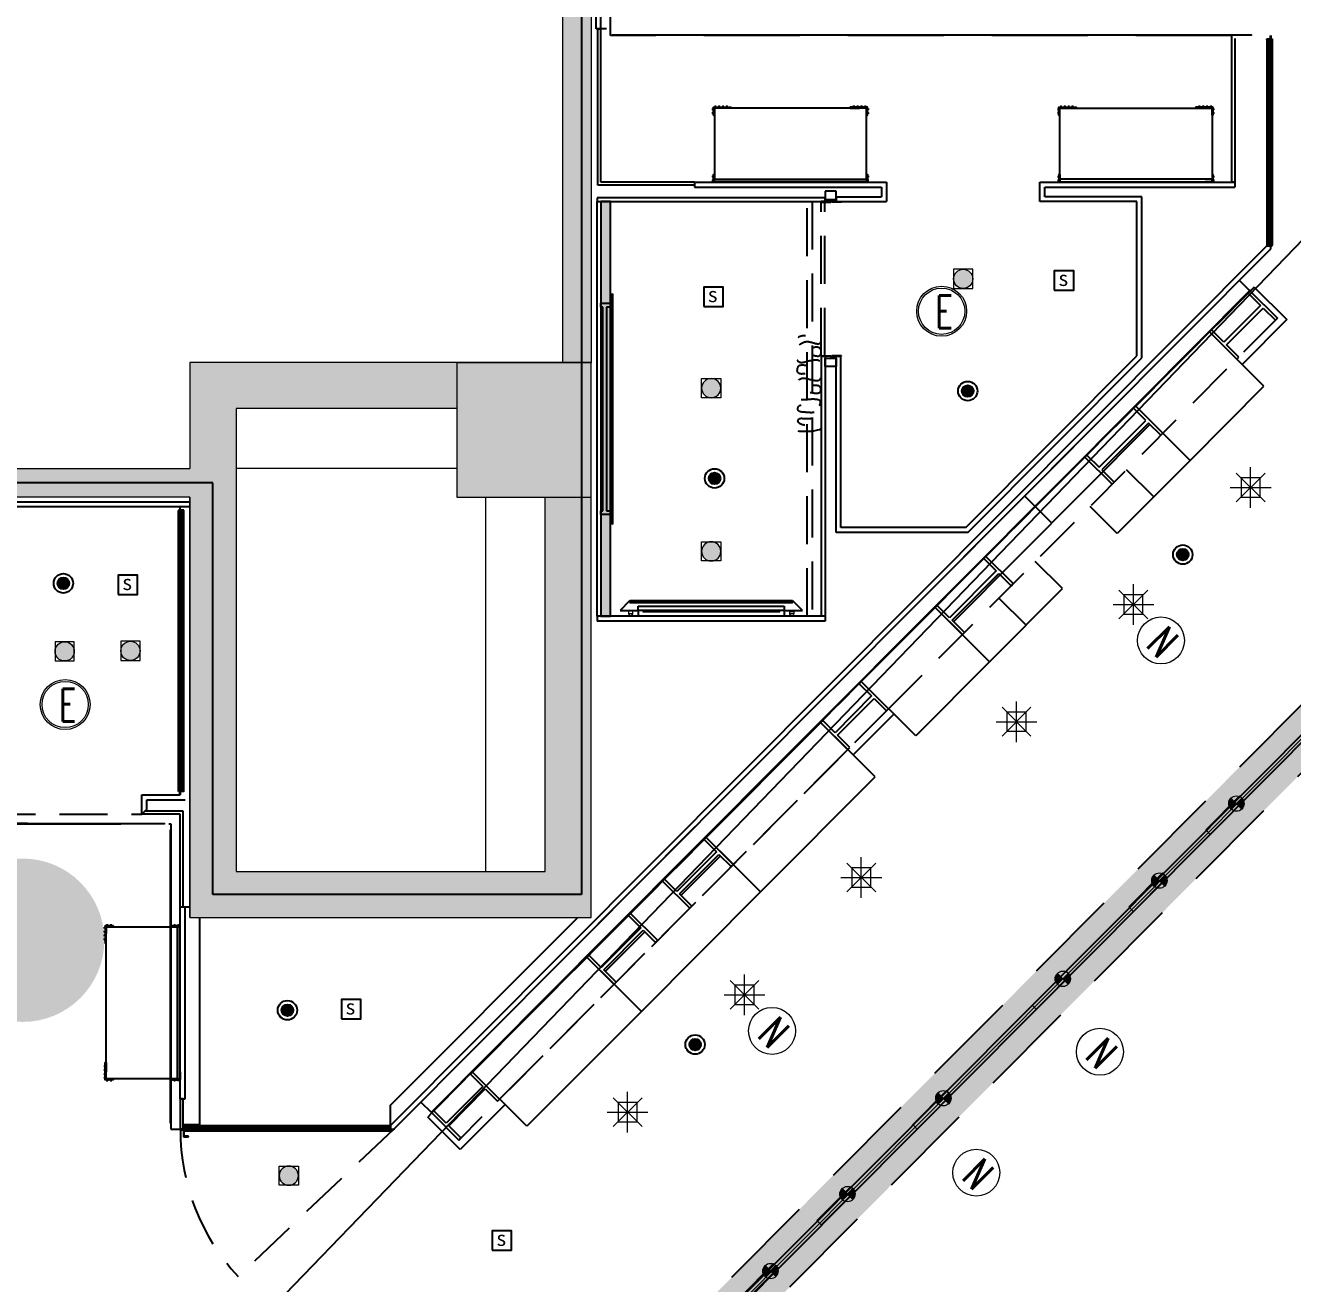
# Model space of a CAD drawing. Header units: millimetres. Extents: x 5896 to 6381, y 4295 to 4378.
# Drawn here: x 6139.4 to 6146, y 4307.12 to 4313.67 of the extents above; entities that cross this region are included whole.
import ezdxf

# ---------------------------------------------------------------- set-up
doc = ezdxf.new("R2010")
doc.units = ezdxf.units.MM
for name, pattern in [('DASHED', [0.75, 0.5, -0.25]), ('HIDDEN2', [0.1875, 0.125, -0.0625]), ('NASCOSTA', [0.375, 0.25, -0.125]), ('PHANTOM2', [1.25, 0.625, -0.125, 0.125, -0.125, 0.125, -0.125]), ('PUNTO2', [0.125, 0, -0.125]), ('TRATTEGGIATA', [0.75, 0.5, -0.25])]:
    doc.linetypes.add(name, pattern=pattern)
for name, color, linetype in [('ax-arredo piani', 2, 'Continuous'), ('ax-arredo piani rossi', 1, 'Continuous'), ('ax-arredo proiezioni', 1, 'NASCOSTA'), ('ax-arredo sez', 6, 'Continuous'), ('MERCHANDISING', 11, 'Continuous'), ('Pareti02', 3, 'Continuous'), ('piani-rossi', 1, 'Continuous'), ('proiezioni', 2, 'NASCOSTA'), ('sezioni 02', 3, 'Continuous'), ('tenda', 2, 'HIDDEN2'), ('Urban', 6, 'Continuous'), ('VITI', 1, 'Continuous'), ('消防', 5, 'Continuous')]:
    doc.layers.add(name, color=color, linetype=linetype)
for name, color, linetype, true_color in [('LD_beam', 7, 'DASHED', 0x7ec8c8), ('LD_track', 7, 'Continuous', 0x7ec8c8), ('PROIEZ-FASCIONE', 7, 'TRATTEGGIATA', 0xb4b08e)]:
    doc.layers.add(name, color=color, linetype=linetype, true_color=true_color)
doc.layers.add('LD_def-points', color=11, linetype='Continuous', lineweight=5, plot=False)
for name, color, linetype, lineweight, true_color in [('LD_light', 7, 'Continuous', 5, 0xf00000), ('LD_N', 7, 'Continuous', 9, 0x41c62a), ('R-HATCH', 7, 'Continuous', 9, 0xbababa), ('R-WALL', 7, 'Continuous', 9, 0xbababa)]:
    doc.layers.add(name, color=color, linetype=linetype, lineweight=lineweight, true_color=true_color)
doc.layers.add('R-BORDER', color=7, linetype='PHANTOM2', true_color=0xdb0000, plot=False)
doc.styles.add('SIMPLEX', font='SIMPLEX.SHX', dxfattribs={"width": 0.65})
doc.styles.add('图签-仿宋', font='')
doc.styles.get('图签-仿宋').set_extended_font_data('FangSong_GB2312')

# ---------------------------------------------------------------- blocks, each defined once
blk = doc.blocks.new('f')
at = {"layer": 'LD_light', "lineweight": 5, "ltscale": 0.5}
h = blk.add_hatch(color=256, dxfattribs=at)
h.dxf.hatch_style = 1
h.paths.add_polyline_path([(-4698.39, 3404.16, 0.414214), (-4702.39, 3400.16), (-4698.39, 3400.16)])
at = {"layer": 'LD_light', "lineweight": 5}
h = blk.add_hatch(color=256, dxfattribs=at)
h.dxf.hatch_style = 1
h.paths.add_polyline_path([(-4677.39, 3398.53), (-4677.39, 3401.79), (-4702.39, 3401.79), (-4702.39, 3398.53)])
at = {"layer": 'LD_light', "lineweight": 5, "ltscale": 0.5}
h = blk.add_hatch(color=256, dxfattribs=at)
h.dxf.hatch_style = 1
h.paths.add_polyline_path([(-4694.39, 3400.16), (-4698.39, 3400.16), (-4698.39, 3396.16, 0.414214)])
at = {"layer": 'LD_light', "lineweight": 5}
for p, q in [((-4702.39, 3400.16), (-4694.39, 3400.16)), ((-4698.39, 3404.16), (-4698.39, 3396.16))]:
    blk.add_line(p, q, dxfattribs=at)
blk.add_lwpolyline([(-4677.39, 3401.79), (-4702.39, 3401.79), (-4702.39, 3398.53), (-4677.39, 3398.53)], close=True, dxfattribs=at)
blk.add_circle((-4698.39, 3400.16), 4, dxfattribs=at)
blk.add_circle((-4698.39, 3400.16), 4, dxfattribs=at)
blk = doc.blocks.new('E7')
at = {"layer": 'LD_light'}
for p, q in [((-0.075, -0.075), (0.075, 0.075)), ((-0.075, 0.075), (0.075, -0.075)), ((0, -0.1061), (0, 0.1061)), ((-0.1061, 0), (0.1061, 0))]:
    blk.add_line(p, q, dxfattribs=at)
blk.add_lwpolyline([(-0.05, -0.05), (0.05, -0.05), (0.05, 0.05), (-0.05, 0.05)], close=True, dxfattribs=at)
blk = doc.blocks.new('E2-6')
at = {"layer": 'LD_light'}
h = blk.add_hatch(color=256, dxfattribs=at)
h.dxf.hatch_style = 1
edge = h.paths.add_edge_path()
edge.add_arc((0, 0), 0.05, 0, 360)
blk.add_lwpolyline([(-0.05, -0.05), (0.05, -0.05), (0.05, 0.05), (-0.05, 0.05)], close=True, dxfattribs=at)
blk.add_circle((0, 0), 0.05, dxfattribs=at)
blk = doc.blocks.new('sp')
at = {"layer": 'LD_light'}
h = blk.add_hatch(color=256, dxfattribs=at)
h.dxf.hatch_style = 1
h.paths.add_polyline_path([(-6562.86, 2775.33, 1), (-6552.86, 2775.33, 1)])
blk.add_lwpolyline([(-6562.86, 2770.33), (-6552.86, 2770.33), (-6552.86, 2780.33), (-6562.86, 2780.33)], close=True, dxfattribs=at)
blk.add_circle((-6557.86, 2775.33), 5, dxfattribs=at)
blk = doc.blocks.new('ioo')
at = {"layer": 'LD_light', "elevation": 0}
blk.add_lwpolyline([(-3044.5, 2505.5), (-3066.5, 2505.5), (-3066.5, 2493.5), (-3044.5, 2493.5)], close=True, dxfattribs=at)
at = {"layer": 'LD_light', "ltscale": 0.1}
for radius in [11, 10]:
    blk.add_arc((-3055.5, 2505.5, 0), radius, 359.79563, 180.20437, dxfattribs=at)
blk = doc.blocks.new('e')
at = {"layer": 'LD_light', "color": 160, "true_color": 0x1a53ff}
for radius in [8.4, 7.78]:
    blk.add_circle((0, 0), radius, dxfattribs=at)
at = {"layer": 'LD_light', "color": 160, "true_color": 0x1a53ff, "style": 'SIMPLEX', "width": 0.65}
blk.add_text('E', height=11.01, dxfattribs=at).set_placement((-2.02, -5.7))
blk = doc.blocks.new('notturna')
at = {"layer": 'LD_N'}
blk.add_circle((21.1399, -17.0434), 0.084, dxfattribs=at)
at = {"layer": 'LD_N', "style": 'SIMPLEX', "width": 0.65}
blk.add_text('N', height=0.1101, dxfattribs=at).set_placement((21.1144, -17.0975))
blk = doc.blocks.new('bullone fianco')
at = {"layer": 'VITI'}
for p, q in [((-0.0033, 0.0002), (-0.0033, 0.007)), ((-0.0003, 0.0081), (-0.0029, 0.0081)), ((-0.0003, 0.0059), (-0.0029, 0.0059)), ((-0.0003, 0.0013), (-0.0029, 0.0013)), ((-0.0003, -0.001), (-0.0003, 0.0081)), ((-0.0003, 0.0072), (-0.0003, 0.0081)), ((0, 0.0072), (-0.0003, 0.0072)), ((-0.0003, 0), (-0.0003, -0.001)), ((0, 0), (-0.0003, 0)), ((0, 0), (0, 0.0072)), ((-0.0003, -0.001), (-0.0029, -0.001))]:
    blk.add_line(p, q, dxfattribs=at)
for centre, radius, start, end in [((-0.0012, 0.007), 0.00209, 147.13278, 212.86722), ((0.0046, 0.0036), 0.00787, 163.22135, 196.77865), ((-0.0012, 0.0002), 0.00209, 147.13278, 212.86722)]:
    blk.add_arc(centre, radius, start, end, dxfattribs=at)
blk = doc.blocks.new('112')
at = {"layer": 'R-HATCH', "ltscale": 10000}
h = blk.add_hatch(color=253, dxfattribs=at)
h.dxf.hatch_style = 1
h.paths.add_polyline_path([(6103.7307, 4414.0136), (6104.4307, 4414.0136), (6104.4307, 4414.7136), (6103.7307, 4414.7136)])
h.paths.add_polyline_path([(6104.4307, 4422.4121), (6104.4307, 4423.1121), (6103.7307, 4423.1121), (6103.7307, 4422.4121)])
h.paths.add_polyline_path([(6095.3307, 4422.4136), (6095.3307, 4423.1136), (6096.0307, 4423.1136), (6096.0307, 4422.4136)])
h.paths.add_polyline_path([(6096.0307, 4414.0136), (6096.0307, 4414.7136), (6095.3307, 4414.7136), (6095.3307, 4414.0136)])
h.paths.add_polyline_path([(6096.0307, 4405.6126), (6096.0307, 4406.3126), (6095.3307, 4406.3126), (6095.3307, 4405.6126)])
h.paths.add_polyline_path([(6087.6307, 4405.8039), (6087.6307, 4406.5039), (6086.9307, 4406.5039), (6086.9307, 4405.8039)])
h.paths.add_polyline_path([(6086.9307, 4414.7136), (6087.6307, 4414.7136), (6087.6307, 4414.0136), (6086.9307, 4414.0136)])
h = blk.add_hatch(color=253, dxfattribs=at)
h.dxf.hatch_style = 1
h.paths.add_polyline_path([(6096.0307, 4417.3256), (6096.0307, 4422.4136), (6095.9307, 4422.4136), (6095.9307, 4417.4256), (6095.3807, 4417.4256), (6095.3807, 4417.3256), (6095.8807, 4417.3256), (6095.8807, 4414.7156), (6096.0307, 4414.7156)])
h = blk.add_hatch(color=253, dxfattribs=at)
h.dxf.hatch_style = 1
h.paths.add_polyline_path([(6094.1807, 4414.4756), (6095.3307, 4414.4756), (6095.3307, 4414.7156), (6093.9407, 4414.7156), (6093.9407, 4414.1636), (6087.6307, 4414.1636), (6087.6307, 4414.0136), (6093.9407, 4414.0136), (6093.9407, 4411.8256), (6096.0307, 4411.8256), (6096.0307, 4414.0136), (6095.7907, 4414.0136), (6095.7907, 4412.0656), (6094.1807, 4412.0656)])
at = {"layer": 'ax-arredo piani', "color": 253}
for p, q in [((6096.0807, 4415.0037), (6096.0807, 4415.0237)), ((6096.0807, 4415.0237), (6096.1377, 4415.0237)), ((6096.1377, 4415.0737), (6096.1407, 4415.0737)), ((6096.1377, 4413.8737), (6096.1377, 4415.0737)), ((6096.1377, 4415.0237), (6096.1377, 4415.0037)), ((6096.1407, 4415.0737), (6096.1407, 4413.8737)), ((6096.0907, 4415.0037), (6096.0807, 4415.0037)), ((6096.0907, 4413.9437), (6096.0907, 4415.0037)), ((6096.1377, 4415.0037), (6096.1107, 4415.0037)), ((6096.1107, 4415.0037), (6096.1107, 4413.9437)), ((6099.2512, 4414.8742), (6098.8665, 4414.488)), ((6099.5346, 4414.5919), (6099.2512, 4414.8742)), ((6099.1498, 4414.2057), (6099.5346, 4414.5919)), ((6097.7761, 4413.5068), (6098.7992, 4414.5338)), ((6098.8665, 4414.488), (6099.1498, 4414.2057)), ((6097.9178, 4413.3656), (6098.9409, 4414.3927)), ((6098.2876, 4414.0203), (6098.4293, 4413.8791)), ((6096.0807, 4413.9237), (6096.0807, 4413.9437)), ((6096.0807, 4413.9437), (6096.0907, 4413.9437)), ((6096.1377, 4413.9237), (6096.0807, 4413.9237)), ((6096.1107, 4413.9437), (6096.1377, 4413.9437)), ((6096.1377, 4413.9437), (6096.1377, 4413.9237)), ((6096.1407, 4413.8737), (6096.1377, 4413.8737)), ((6097.4374, 4413.0535), (6097.8222, 4413.4397)), ((6097.8222, 4413.4397), (6098.1055, 4413.1574)), ((6098.1055, 4413.1574), (6097.7208, 4412.7712)), ((6097.7208, 4412.7712), (6097.4374, 4413.0535)), ((6097.2256, 4412.8409), (6096.6291, 4412.2421)), ((6097.2257, 4412.8409), (6096.6292, 4412.2421)), ((6097.509, 4412.5585), (6097.2256, 4412.8409)), ((6097.5091, 4412.5586), (6097.2257, 4412.8409)), ((6096.9125, 4411.9598), (6097.5091, 4412.5586)), ((6096.9125, 4411.9598), (6097.509, 4412.5585)), ((6096.3564, 4412.0817), (6096.5619, 4412.288)), ((6096.5726, 4412.2987), (6096.5725, 4412.2986)), ((6096.6291, 4412.2421), (6096.9125, 4411.9598)), ((6096.6292, 4412.2421), (6096.9125, 4411.9598)), ((6096.4981, 4411.9405), (6096.7036, 4412.1468)), ((6096.7143, 4412.1575), (6096.7142, 4412.1575)), ((6096.1678, 4411.8924), (6095.9623, 4411.6861)), ((6096.3095, 4411.7512), (6096.104, 4411.545)), ((6095.4119, 4411.0202), (6096.0084, 4411.619)), ((6096.0084, 4411.619), (6096.2918, 4411.3367)), ((6096.2918, 4411.3367), (6095.6953, 4410.7379)), ((6095.6953, 4410.7379), (6095.4119, 4411.0202)), ((6093.9077, 4410.713), (6093.9077, 4410.683)), ((6093.9107, 4410.713), (6093.9077, 4410.713)), ((6093.9077, 4410.683), (6093.9327, 4410.683)), ((6093.9107, 4410.686), (6093.9107, 4410.713)), ((6093.9327, 4410.686), (6093.9107, 4410.686)), ((6093.9327, 4410.683), (6093.9327, 4410.686))]:
    blk.add_line(p, q, dxfattribs=at)
for points in [[(6097.464, 4416.0397), (6097.464, 4416.0397), (6096.672, 4416.0397), (6096.672, 4416.0397), (6096.672, 4416.0397), (6096.672, 4415.6707), (6097.464, 4415.6707), (6097.464, 4416.0397)], [(6096.757, 4416.0427), (6096.757, 4416.0397), (6096.708, 4416.0397), (6096.708, 4416.0427)], [(6097.379, 4416.0427), (6097.379, 4416.0397), (6097.428, 4416.0397), (6097.428, 4416.0427)]]:
    blk.add_lwpolyline(points, close=True, dxfattribs=at)
at = {"layer": 'ax-arredo piani', "color": 253, "elevation": 0}
for points in [[(6098.472, 4416.0397), (6098.472, 4416.0397), (6099.264, 4416.0397), (6099.264, 4416.0397), (6099.264, 4416.0397), (6099.264, 4415.6707), (6098.472, 4415.6707), (6098.472, 4416.0397)], [(6098.557, 4416.0427), (6098.557, 4416.0397), (6098.508, 4416.0397), (6098.508, 4416.0427)], [(6099.179, 4416.0427), (6099.179, 4416.0397), (6099.228, 4416.0397), (6099.228, 4416.0427)], [(6093.5047, 4410.9854), (6093.5047, 4410.9854), (6093.5047, 4411.7774), (6093.5047, 4411.7774), (6093.5047, 4411.7774), (6093.8737, 4411.7774), (6093.8737, 4410.9854), (6093.5047, 4410.9854)], [(6093.5017, 4411.6924), (6093.5047, 4411.6924), (6093.5047, 4411.7414), (6093.5017, 4411.7414)], [(6093.5017, 4411.0704), (6093.5047, 4411.0704), (6093.5047, 4411.0214), (6093.5017, 4411.0214)]]:
    blk.add_lwpolyline(points, close=True, dxfattribs=at)
at = {"layer": 'ax-arredo piani rossi', "color": 253}
for p, q in [((6099.578, 4416.3978), (6099.5781, 4415.3256)), ((6099.4063, 4415.1432), (6099.4629, 4415.0867)), ((6099.4841, 4415.108), (6099.4629, 4415.0867)), ((6099.4841, 4415.108), (6099.6541, 4414.9386)), ((6099.6541, 4414.9386), (6099.4212, 4414.7048)), ((6099.1498, 4414.2057), (6098.7704, 4413.8247)), ((6099.1498, 4414.2057), (6098.7704, 4413.8247)), ((6098.9601, 4414.0152), (6098.8184, 4414.1564)), ((6099.1498, 4414.2057), (6098.9601, 4414.0152)), ((6098.7704, 4413.8247), (6098.6287, 4413.9659)), ((6098.7704, 4413.8247), (6098.6287, 4413.9659)), ((6093.8807, 4412.4836), (6093.8807, 4413.9436)), ((6098.485, 4413.5383), (6098.3433, 4413.6795)), ((6098.1055, 4413.1574), (6098.485, 4413.5383)), ((6098.2953, 4413.3479), (6098.1536, 4413.489)), ((6098.1055, 4413.1574), (6098.2953, 4413.3479)), ((6097.3957, 4412.6716), (6097.6074, 4412.8841)), ((6096.019, 4411.6296), (6096.6398, 4412.2528)), ((6096.2918, 4411.3367), (6096.9125, 4411.9598)), ((6095.2002, 4410.8077), (6095.1435, 4410.8641)), ((6095.2002, 4410.8077), (6095.179, 4410.7864)), ((6095.349, 4410.6171), (6095.179, 4410.7864)), ((6095.5819, 4410.8508), (6095.349, 4410.6171)), ((6094.9829, 4410.713), (6093.9107, 4410.713))]:
    blk.add_line(p, q, dxfattribs=at)
at = {"layer": 'ax-arredo proiezioni', "color": 253}
for p, q in [((6097.1557, 4413.3938), (6097.1557, 4415.5537)), ((6097.1557, 4415.5537), (6097.1807, 4415.5537)), ((6097.1807, 4415.5537), (6097.1807, 4413.3938)), ((6097.1807, 4413.3938), (6097.1557, 4413.3938))]:
    blk.add_line(p, q, dxfattribs=at)
at = {"layer": 'ax-arredo sez', "color": 253}
for p, q in [((6096.0657, 4415.6387), (6096.0657, 4416.4537)), ((6096.0657, 4416.4537), (6096.0807, 4416.4537)), ((6096.0807, 4415.6537), (6096.0807, 4416.4537)), ((6099.368, 4415.6537), (6099.368, 4416.4178)), ((6099.383, 4416.4028), (6099.383, 4415.6537)), ((6099.55, 4416.3978), (6099.55, 4416.4008)), ((6099.55, 4416.4008), (6099.568, 4416.4008)), ((6099.578, 4416.3978), (6099.55, 4416.3978)), ((6099.56, 4416.3978), (6099.55, 4416.3978)), ((6099.55, 4416.3978), (6099.5501, 4415.3256)), ((6099.56, 4416.3968), (6099.561, 4416.3978)), ((6099.5601, 4415.3256), (6099.56, 4416.3978)), ((6099.5601, 4415.3266), (6099.56, 4416.3968)), ((6099.561, 4416.3978), (6099.567, 4416.3978)), ((6099.567, 4416.3978), (6099.568, 4416.3968)), ((6099.568, 4416.4008), (6099.568, 4416.4178)), ((6099.568, 4416.3968), (6099.5681, 4415.3266)), ((6099.571, 4416.4178), (6099.571, 4416.4008)), ((6099.571, 4416.4008), (6099.578, 4416.4008)), ((6099.578, 4416.4008), (6099.578, 4416.3978)), ((6096.568, 4415.6387), (6096.0657, 4415.6387)), ((6096.568, 4415.6537), (6096.0807, 4415.6537)), ((6096.568, 4415.6537), (6096.568, 4415.6387)), ((6099.383, 4415.6537), (6099.368, 4415.6537)), ((6097.2752, 4415.5537), (6097.2277, 4415.5537)), ((6097.2277, 4415.5537), (6097.2277, 4415.5507)), ((6097.2277, 4415.5507), (6097.2782, 4415.5507)), ((6097.2919, 4415.5567), (6097.2752, 4415.5567)), ((6097.2752, 4415.5567), (6097.2752, 4415.5537)), ((6097.2782, 4415.5507), (6097.2782, 4415.5537)), ((6097.2782, 4415.5537), (6097.2919, 4415.5537)), ((6097.2832, 4415.5507), (6097.2832, 4415.5537)), ((6097.2832, 4415.5537), (6097.3337, 4415.5537)), ((6097.3337, 4415.5507), (6097.2832, 4415.5507)), ((6097.2919, 4415.5537), (6097.2919, 4415.5567)), ((6097.3337, 4415.5537), (6097.3337, 4415.5507)), ((6099.5781, 4415.3256), (6099.5501, 4415.3256)), ((6099.5501, 4415.3256), (6099.5501, 4415.3226)), ((6099.5501, 4415.3256), (6099.5601, 4415.3256)), ((6099.5501, 4415.3226), (6099.5681, 4415.3226)), ((6099.5611, 4415.3256), (6099.5601, 4415.3266)), ((6099.5671, 4415.3256), (6099.5611, 4415.3256)), ((6099.5681, 4415.3266), (6099.5671, 4415.3256)), ((6099.5681, 4415.3226), (6099.5681, 4415.3056)), ((6099.5681, 4415.3056), (6099.5711, 4415.3056)), ((6099.5711, 4415.3056), (6099.5711, 4415.3226)), ((6099.5711, 4415.3226), (6099.5781, 4415.3226)), ((6099.5781, 4415.3226), (6099.5781, 4415.3256)), ((6099.4629, 4415.0867), (6099.4524, 4415.0761)), ((6099.6046, 4414.9456), (6099.4629, 4415.0867)), ((6099.5165, 4415.0122), (6099.3259, 4414.8209)), ((6099.4524, 4415.0761), (6099.5165, 4415.0122)), ((6099.3394, 4414.8075), (6099.5299, 4414.9988)), ((6099.5299, 4414.9988), (6099.594, 4414.935)), ((6099.594, 4414.935), (6099.6046, 4414.9456)), ((6099.2618, 4414.8848), (6099.2512, 4414.8742)), ((6099.3259, 4414.8209), (6099.2618, 4414.8848)), ((6099.2512, 4414.8742), (6099.3929, 4414.733)), ((6097.2277, 4414.7477), (6097.2277, 4414.7507)), ((6097.2277, 4414.7507), (6097.2782, 4414.7507)), ((6097.2752, 4414.7477), (6097.2277, 4414.7477)), ((6097.2752, 4414.7447), (6097.2752, 4414.7477)), ((6097.2782, 4414.7507), (6097.2782, 4414.7477)), ((6097.2782, 4414.7477), (6097.2919, 4414.7477)), ((6097.2832, 4414.7507), (6097.2832, 4414.7477)), ((6097.3337, 4414.7507), (6097.2832, 4414.7507)), ((6097.2832, 4414.7477), (6097.3337, 4414.7477)), ((6097.2919, 4414.7477), (6097.2919, 4414.7447)), ((6097.3337, 4414.7477), (6097.3337, 4414.7507)), ((6099.4035, 4414.7437), (6099.3394, 4414.8075)), ((6097.2919, 4414.7447), (6097.2752, 4414.7447)), ((6099.3929, 4414.733), (6099.4035, 4414.7437)), ((6098.8559, 4414.4773), (6098.8665, 4414.488)), ((6098.8665, 4414.488), (6099.0082, 4414.3468)), ((6098.92, 4414.4135), (6098.8559, 4414.4773)), ((6098.6769, 4414.1695), (6098.92, 4414.4135)), ((6098.9335, 4414.4001), (6098.6904, 4414.1561)), ((6098.9976, 4414.3362), (6098.9335, 4414.4001)), ((6099.0082, 4414.3468), (6098.9976, 4414.3362)), ((6098.6022, 4414.2227), (6098.6128, 4414.2333)), ((6098.7439, 4414.0816), (6098.6022, 4414.2227)), ((6098.6128, 4414.2333), (6098.6769, 4414.1695)), ((6098.6904, 4414.1561), (6098.7545, 4414.0922)), ((6098.7545, 4414.0922), (6098.7439, 4414.0816)), ((6093.8907, 4413.9636), (6093.8877, 4413.9636)), ((6093.8877, 4413.9636), (6093.8877, 4413.9466)), ((6093.8907, 4413.9466), (6093.8907, 4413.9636)), ((6093.8877, 4413.9466), (6093.8807, 4413.9466)), ((6093.8807, 4413.9466), (6093.8807, 4413.9436)), ((6093.8807, 4413.9436), (6093.9087, 4413.9436)), ((6093.9087, 4413.9466), (6093.8907, 4413.9466)), ((6093.8907, 4413.9426), (6093.8917, 4413.9436)), ((6093.8907, 4412.4846), (6093.8907, 4413.9426)), ((6093.8917, 4413.9436), (6093.8977, 4413.9436)), ((6093.8977, 4413.9436), (6093.8987, 4413.9426)), ((6093.9087, 4413.9436), (6093.8987, 4413.9436)), ((6093.8987, 4413.9436), (6093.8987, 4412.4836)), ((6093.8987, 4413.9426), (6093.8987, 4412.4846)), ((6093.9087, 4413.9436), (6093.9087, 4413.9466)), ((6093.9087, 4412.4836), (6093.9087, 4413.9436)), ((6098.0864, 4413.705), (6098.0758, 4413.6943)), ((6098.0758, 4413.6943), (6098.1399, 4413.6305)), ((6098.2281, 4413.5638), (6098.0864, 4413.705)), ((6098.1399, 4413.6305), (6097.8969, 4413.3865)), ((6097.9103, 4413.373), (6098.1534, 4413.617)), ((6098.1534, 4413.617), (6098.2175, 4413.5532)), ((6098.2175, 4413.5532), (6098.2281, 4413.5638)), ((6096.2307, 4413.4738), (6096.1807, 4413.4238)), ((6096.2307, 4413.4658), (6096.2307, 4413.4738)), ((6097.0807, 4413.4658), (6096.2307, 4413.4658)), ((6096.2327, 4413.4738), (6096.2317, 4413.4728)), ((6096.2317, 4413.4728), (6096.2317, 4413.4668)), ((6096.2317, 4413.4668), (6096.2327, 4413.4658)), ((6097.0787, 4413.4738), (6096.2327, 4413.4738)), ((6096.2327, 4413.4658), (6097.0787, 4413.4658)), ((6096.2757, 4413.4238), (6096.2757, 4413.4472)), ((6096.2757, 4413.4472), (6097.0357, 4413.4472)), ((6097.0357, 4413.4472), (6097.0357, 4413.4238)), ((6097.0797, 4413.4728), (6097.0787, 4413.4738)), ((6097.0787, 4413.4658), (6097.0797, 4413.4668)), ((6097.0797, 4413.4668), (6097.0797, 4413.4728)), ((6097.1307, 4413.4238), (6097.0807, 4413.4738)), ((6097.0807, 4413.4738), (6097.0807, 4413.4658)), ((6097.8328, 4413.4503), (6097.8222, 4413.4397)), ((6097.8222, 4413.4397), (6097.9639, 4413.2985)), ((6097.8969, 4413.3865), (6097.8328, 4413.4503)), ((6096.1807, 4413.4238), (6096.2757, 4413.4238)), ((6097.0357, 4413.4238), (6096.2757, 4413.4238)), ((6096.2757, 4413.4238), (6096.2757, 4413.3938)), ((6097.0357, 4413.4238), (6097.0357, 4413.3938)), ((6097.0357, 4413.4238), (6097.1307, 4413.4238)), ((6097.9744, 4413.3092), (6097.9103, 4413.373)), ((6097.9639, 4413.2985), (6097.9744, 4413.3092)), ((6097.4374, 4413.0535), (6097.4268, 4413.0428)), ((6097.4268, 4413.0428), (6097.4909, 4412.979)), ((6097.5791, 4412.9123), (6097.4374, 4413.0535)), ((6097.4909, 4412.979), (6097.3004, 4412.7877)), ((6097.3138, 4412.7743), (6097.5044, 4412.9656)), ((6097.5044, 4412.9656), (6097.5685, 4412.9017)), ((6097.5685, 4412.9017), (6097.5791, 4412.9123)), ((6097.2363, 4412.8516), (6097.2257, 4412.8409)), ((6097.2257, 4412.8409), (6097.3674, 4412.6998)), ((6097.3004, 4412.7877), (6097.2363, 4412.8516)), ((6097.378, 4412.7104), (6097.3138, 4412.7743)), ((6097.3674, 4412.6998), (6097.378, 4412.7104)), ((6093.8807, 4412.4806), (6093.8807, 4412.4836)), ((6093.8807, 4412.4836), (6093.9087, 4412.4836)), ((6093.8877, 4412.4806), (6093.8807, 4412.4806)), ((6093.8877, 4412.4636), (6093.8877, 4412.4806)), ((6093.8907, 4412.4636), (6093.8877, 4412.4636)), ((6093.8917, 4412.4836), (6093.8907, 4412.4846)), ((6093.9087, 4412.4806), (6093.8907, 4412.4806)), ((6093.8907, 4412.4806), (6093.8907, 4412.4636)), ((6093.8977, 4412.4836), (6093.8917, 4412.4836)), ((6093.8987, 4412.4846), (6093.8977, 4412.4836)), ((6093.8987, 4412.4836), (6093.9087, 4412.4836)), ((6093.9087, 4412.4836), (6093.9087, 4412.4806)), ((6093.9057, 4412.3786), (6093.7057, 4412.3786)), ((6093.9057, 4411.8814), (6093.9057, 4412.3786)), ((6093.8907, 4412.3636), (6093.6907, 4412.3636)), ((6093.8907, 4411.8814), (6093.8907, 4412.3636)), ((6096.6292, 4412.2421), (6096.6186, 4412.2315)), ((6096.7709, 4412.101), (6096.6292, 4412.2421)), ((6096.6186, 4412.2315), (6096.6827, 4412.1676)), ((6096.6827, 4412.1676), (6096.4772, 4411.9614)), ((6096.4906, 4411.9479), (6096.6962, 4412.1542)), ((6096.6962, 4412.1542), (6096.7603, 4412.0904)), ((6096.7603, 4412.0904), (6096.7709, 4412.101)), ((6096.4131, 4412.0252), (6096.4025, 4412.0146)), ((6096.4025, 4412.0146), (6096.5442, 4411.8734)), ((6096.4772, 4411.9614), (6096.4131, 4412.0252)), ((6096.5548, 4411.8841), (6096.4906, 4411.9479)), ((6096.2351, 4411.8466), (6096.2245, 4411.8359)), ((6096.3768, 4411.7054), (6096.2351, 4411.8466)), ((6096.5442, 4411.8734), (6096.5548, 4411.8841)), ((6096.2245, 4411.8359), (6096.2886, 4411.7721)), ((6096.2886, 4411.7721), (6096.0831, 4411.5658)), ((6096.0966, 4411.5524), (6096.3021, 4411.7587)), ((6096.3021, 4411.7587), (6096.3662, 4411.6948)), ((6096.3662, 4411.6948), (6096.3768, 4411.7054)), ((6096.019, 4411.6296), (6096.0084, 4411.619)), ((6096.0084, 4411.619), (6096.1501, 4411.4779)), ((6096.0831, 4411.5658), (6096.019, 4411.6296)), ((6096.1607, 4411.4885), (6096.0966, 4411.5524)), ((6096.1501, 4411.4779), (6096.1607, 4411.4885)), ((6095.4119, 4411.0202), (6095.4013, 4411.0096)), ((6095.4013, 4411.0096), (6095.4654, 4410.9457)), ((6095.5536, 4410.8791), (6095.4119, 4411.0202)), ((6095.4654, 4410.9457), (6095.2749, 4410.7544)), ((6095.2883, 4410.741), (6095.4789, 4410.9323)), ((6095.4789, 4410.9323), (6095.543, 4410.8684)), ((6093.9057, 4410.8814), (6093.8907, 4410.8814)), ((6093.8907, 4410.8814), (6093.8907, 4410.723)), ((6093.9057, 4410.723), (6093.9057, 4410.8814)), ((6095.543, 4410.8684), (6095.5536, 4410.8791)), ((6095.2107, 4410.8183), (6095.2002, 4410.8077)), ((6095.2002, 4410.8077), (6095.3418, 4410.6665)), ((6095.2749, 4410.7544), (6095.2107, 4410.8183)), ((6093.8907, 4410.723), (6093.9057, 4410.723)), ((6093.8907, 4410.723), (6093.8907, 4410.72)), ((6093.9077, 4410.723), (6093.8907, 4410.723)), ((6093.9107, 4410.741), (6093.9077, 4410.741)), ((6093.9077, 4410.741), (6093.9077, 4410.723)), ((6093.9107, 4410.713), (6093.9107, 4410.741)), ((6094.9829, 4410.741), (6093.9107, 4410.741)), ((6093.9107, 4410.741), (6093.9107, 4410.731)), ((6093.9107, 4410.73), (6093.9117, 4410.731)), ((6093.9107, 4410.731), (6094.9829, 4410.731)), ((6093.9107, 4410.724), (6093.9107, 4410.73)), ((6093.9117, 4410.723), (6093.9107, 4410.724)), ((6093.9117, 4410.731), (6094.9819, 4410.731)), ((6094.9819, 4410.723), (6093.9117, 4410.723)), ((6094.9819, 4410.731), (6094.9829, 4410.73)), ((6094.9829, 4410.724), (6094.9819, 4410.723)), ((6094.9829, 4410.713), (6094.9829, 4410.741)), ((6094.9829, 4410.741), (6094.9859, 4410.741)), ((6094.9829, 4410.731), (6094.9829, 4410.741)), ((6094.9829, 4410.73), (6094.9829, 4410.724)), ((6094.9859, 4410.741), (6094.9859, 4410.723)), ((6094.9859, 4410.723), (6095.0029, 4410.723)), ((6095.0029, 4410.723), (6095.0029, 4410.72)), ((6095.3524, 4410.6772), (6095.2883, 4410.741)), ((6093.8907, 4410.72), (6093.9077, 4410.72)), ((6093.9077, 4410.72), (6093.9077, 4410.713)), ((6093.9077, 4410.713), (6093.9107, 4410.713)), ((6094.9859, 4410.713), (6094.9829, 4410.713)), ((6095.0029, 4410.72), (6094.9859, 4410.72)), ((6094.9859, 4410.72), (6094.9859, 4410.713)), ((6095.3418, 4410.6665), (6095.3524, 4410.6772))]:
    blk.add_line(p, q, dxfattribs=at)
for points in [[(6096.708, 4416.0407), (6096.708, 4416.0437), (6096.668, 4416.0437), (6096.668, 4416.0037), (6096.671, 4416.0037), (6096.671, 4416.0407), (6096.708, 4416.0407)], [(6097.428, 4416.0407), (6097.428, 4416.0437), (6097.468, 4416.0437), (6097.468, 4416.0037), (6097.465, 4416.0037), (6097.465, 4416.0407), (6097.428, 4416.0407)], [(6096.708, 4415.6567), (6096.708, 4415.6537), (6096.668, 4415.6537), (6096.668, 4415.6937), (6096.671, 4415.6937), (6096.671, 4415.6567), (6096.708, 4415.6567)], [(6097.428, 4415.6567), (6097.428, 4415.6537), (6097.468, 4415.6537), (6097.468, 4415.6937), (6097.465, 4415.6937), (6097.465, 4415.6567), (6097.428, 4415.6567)]]:
    blk.add_lwpolyline(points, dxfattribs=at)
at = {"layer": 'ax-arredo sez', "color": 253, "elevation": 0}
for points in [[(6098.508, 4416.0407), (6098.508, 4416.0437), (6098.468, 4416.0437), (6098.468, 4416.0037), (6098.471, 4416.0037), (6098.471, 4416.0407), (6098.508, 4416.0407)], [(6099.228, 4416.0407), (6099.228, 4416.0437), (6099.268, 4416.0437), (6099.268, 4416.0037), (6099.265, 4416.0037), (6099.265, 4416.0407), (6099.228, 4416.0407)], [(6098.508, 4415.6567), (6098.508, 4415.6537), (6098.468, 4415.6537), (6098.468, 4415.6937), (6098.471, 4415.6937), (6098.471, 4415.6567), (6098.508, 4415.6567)], [(6099.228, 4415.6567), (6099.228, 4415.6537), (6099.268, 4415.6537), (6099.268, 4415.6937), (6099.265, 4415.6937), (6099.265, 4415.6567), (6099.228, 4415.6567)], [(6093.5037, 4411.7414), (6093.5007, 4411.7414), (6093.5007, 4411.7814), (6093.5407, 4411.7814), (6093.5407, 4411.7784), (6093.5037, 4411.7784), (6093.5037, 4411.7414)], [(6093.8877, 4411.7414), (6093.8907, 4411.7414), (6093.8907, 4411.7814), (6093.8507, 4411.7814), (6093.8507, 4411.7784), (6093.8877, 4411.7784), (6093.8877, 4411.7414)], [(6093.5037, 4411.0214), (6093.5007, 4411.0214), (6093.5007, 4410.9814), (6093.5407, 4410.9814), (6093.5407, 4410.9844), (6093.5037, 4410.9844), (6093.5037, 4411.0214)], [(6093.8877, 4411.0214), (6093.8907, 4411.0214), (6093.8907, 4410.9814), (6093.8507, 4410.9814), (6093.8507, 4410.9844), (6093.8877, 4410.9844), (6093.8877, 4411.0214)]]:
    blk.add_lwpolyline(points, dxfattribs=at)
at = {"layer": 'ax-arredo sez', "color": 253}
blk.add_lwpolyline([(6097.465, 4415.6697), (6097.465, 4415.6567), (6096.671, 4415.6567), (6096.671, 4415.6697)], close=True, dxfattribs=at)
at = {"layer": 'ax-arredo sez', "color": 253, "elevation": 0}
for points in [[(6098.471, 4415.6697), (6098.471, 4415.6567), (6099.265, 4415.6567), (6099.265, 4415.6697)], [(6093.8747, 4410.9844), (6093.8877, 4410.9844), (6093.8877, 4411.7784), (6093.8747, 4411.7784)]]:
    blk.add_lwpolyline(points, close=True, dxfattribs=at)
at = {"layer": 'DEFPOINTS', "color": 253}
blk.add_line((6096.1107, 4416.4537), (6096.0807, 4416.4537), dxfattribs=at)
at = {"layer": 'Pareti02', "color": 253}
for p, q in [((6096.0557, 4416.4537), (6096.0557, 4420.5537)), ((6096.0807, 4416.4537), (6096.0807, 4420.5537)), ((6096.0807, 4416.4537), (6096.0557, 4416.4537)), ((6096.568, 4415.6537), (6097.568, 4415.6537)), ((6096.568, 4415.6537), (6096.568, 4415.6287)), ((6096.568, 4415.6287), (6097.543, 4415.6287)), ((6097.543, 4415.6287), (6097.543, 4415.5787)), ((6097.568, 4415.6537), (6097.568, 4415.5538)), ((6097.568, 4415.6537), (6097.568, 4415.5537)), ((6098.368, 4415.5537), (6098.368, 4415.6537)), ((6098.368, 4415.6537), (6099.383, 4415.6537)), ((6098.393, 4415.5787), (6098.393, 4415.6287)), ((6098.393, 4415.6287), (6099.383, 4415.6287)), ((6099.383, 4415.6537), (6099.383, 4415.6287)), ((6097.3057, 4415.5787), (6097.543, 4415.5787)), ((6097.3057, 4415.5787), (6097.3057, 4415.5537)), ((6097.3057, 4415.5537), (6097.568, 4415.5537)), ((6098.8732, 4415.5537), (6098.368, 4415.5537)), ((6098.8982, 4415.5787), (6098.393, 4415.5787)), ((6098.8732, 4414.7498), (6098.8732, 4415.5537)), ((6098.8982, 4414.7395), (6098.8982, 4415.5787)), ((6094.9859, 4410.7414), (6099.5501, 4415.3229)), ((6095.0029, 4410.723), (6099.5681, 4415.3056)), ((6097.3057, 4413.8308), (6097.3057, 4414.7477)), ((6097.3307, 4413.8558), (6097.3307, 4414.7477)), ((6097.9826, 4413.8558), (6098.8732, 4414.7498)), ((6097.993, 4413.8308), (6098.8982, 4414.7395)), ((6093.9407, 4413.9886), (6092.8607, 4413.9886)), ((6093.9407, 4413.9636), (6092.8857, 4413.9636)), ((6097.993, 4413.8308), (6097.3057, 4413.8308)), ((6097.9826, 4413.8558), (6097.3307, 4413.8558)), ((6097.2497, 4413.3938), (6096.0617, 4413.3938)), ((6096.0617, 4413.3938), (6096.0617, 4413.3688)), ((6097.2497, 4413.3688), (6096.0617, 4413.3688)), ((6097.2497, 4413.3938), (6097.2497, 4413.3688)), ((6093.6907, 4412.3636), (6093.6907, 4412.4636)), ((6093.6907, 4412.4636), (6093.8907, 4412.4636)), ((6093.7157, 4412.3886), (6093.7157, 4412.4386)), ((6093.7157, 4412.4386), (6093.9157, 4412.4386)), ((6093.7157, 4412.3886), (6093.6907, 4412.3636)), ((6093.8907, 4410.8814), (6093.8907, 4411.8814)), ((6093.8907, 4411.8814), (6093.9407, 4411.8814)), ((6093.9157, 4410.8814), (6093.9157, 4411.8814)), ((6093.9907, 4411.8256), (6093.9907, 4410.748)), ((6094.9859, 4410.8476), (6095.9602, 4411.8256)), ((6093.8907, 4410.8814), (6093.9157, 4410.8814)), ((6094.9859, 4410.723), (6094.9859, 4410.8476)), ((6093.9057, 4410.748), (6093.9907, 4410.748))]:
    blk.add_line(p, q, dxfattribs=at)
at = {"layer": 'piani-rossi', "color": 253}
blk.add_line((6095.9517, 4411.6755), (6096.5725, 4412.2986), dxfattribs=at)
at = {"layer": 'PROIEZ-FASCIONE', "color": 253}
for p, q in [((6096.1307, 4416.4178), (6096.1307, 4421.7937)), ((6099.368, 4416.4178), (6096.1307, 4416.4178)), ((6087.8307, 4412.3136), (6093.8407, 4412.3136)), ((6093.8407, 4412.3136), (6093.8407, 4410.723)), ((6093.8407, 4410.723), (6093.8907, 4410.723)), ((6093.8907, 4410.723), (6093.8907, 4410.723))]:
    blk.add_line(p, q, dxfattribs=at)
at = {"layer": 'proiezioni', "color": 253}
for p, q in [((6097.2277, 4414.7507), (6097.2277, 4415.5507)), ((6097.2477, 4414.7507), (6097.2477, 4415.5507)), ((6097.4374, 4413.0535), (6099.4629, 4415.0867)), ((6099.4629, 4415.0867), (6099.6046, 4414.9456)), ((6099.6046, 4414.9456), (6097.5791, 4412.9123)), ((6095.2002, 4410.8077), (6097.4374, 4413.0535)), ((6097.4374, 4413.0535), (6097.5791, 4412.9123)), ((6097.5791, 4412.9123), (6097.4374, 4413.0535)), ((6097.5791, 4412.9123), (6095.3418, 4410.6665)), ((6095.4119, 4411.0202), (6097.2257, 4412.8409)), ((6097.2257, 4412.8409), (6097.3674, 4412.6998)), ((6097.3674, 4412.6998), (6095.5536, 4410.8791)), ((6092.8857, 4412.3636), (6093.6907, 4412.3636)), ((6095.5536, 4410.8791), (6095.4119, 4411.0202)), ((6095.3418, 4410.6665), (6095.2002, 4410.8077)), ((6095.0029, 4410.723), (6094.1912, 4409.9558))]:
    blk.add_line(p, q, dxfattribs=at)
blk.add_arc((6095.0106, 4410.719), 1.1198, 179.9511, 222.96902, dxfattribs=at)
at = {"layer": 'R-BORDER', "color": 253, "ltscale": 10000}
for p, q in [((6095.9807, 4421.9837), (6095.9807, 4411.9456)), ((6094.0607, 4414.0886), (6087.6807, 4414.0886)), ((6094.0607, 4411.9456), (6094.0607, 4414.0886)), ((6095.9807, 4411.9456), (6094.0607, 4411.9456))]:
    blk.add_line(p, q, dxfattribs=at)
at = {"layer": 'R-WALL', "color": 253, "ltscale": 10000}
for p, q in [((6096.0307, 4417.4857), (6096.0307, 4414.7136)), ((6095.8807, 4417.3256), (6095.8807, 4414.7136)), ((6093.9407, 4414.7156), (6093.9407, 4414.1636)), ((6096.0307, 4414.7156), (6093.9407, 4414.7156)), ((6096.0307, 4414.7136), (6095.3307, 4414.7136)), ((6095.3307, 4414.7136), (6095.3307, 4414.0136)), ((6096.0307, 4411.8256), (6096.0307, 4414.7156)), ((6096.0307, 4414.0136), (6096.0307, 4414.7136)), ((6095.3307, 4414.4756), (6094.1807, 4414.4756)), ((6094.1807, 4414.4756), (6094.1807, 4412.0656)), ((6087.6307, 4414.1636), (6093.9407, 4414.1636)), ((6094.1807, 4414.1656), (6095.3307, 4414.1656)), ((6093.9407, 4414.0136), (6087.7307, 4414.0136)), ((6093.9407, 4411.8256), (6093.9407, 4414.0136)), ((6093.9407, 4414.0136), (6093.9407, 4411.8256)), ((6095.3307, 4414.0136), (6096.0307, 4414.0136)), ((6095.4807, 4414.0136), (6095.4807, 4412.0656)), ((6095.7907, 4412.0656), (6095.7907, 4414.0136)), ((6094.1807, 4412.0656), (6095.7907, 4412.0656)), ((6093.9407, 4411.8256), (6096.0307, 4411.8256))]:
    blk.add_line(p, q, dxfattribs=at)
at = {"layer": 'sezioni 02', "color": 253}
for p, q in [((6097.2497, 4415.6072), (6097.2497, 4415.5637)), ((6097.3057, 4415.6072), (6097.2497, 4415.6072)), ((6097.3057, 4415.5637), (6097.3057, 4415.6072)), ((6097.2497, 4415.5637), (6097.3057, 4415.5637)), ((6097.2497, 4414.6942), (6097.2497, 4414.7377)), ((6097.2497, 4414.7377), (6097.3057, 4414.7377)), ((6097.3057, 4414.6942), (6097.2497, 4414.6942)), ((6097.3057, 4414.7377), (6097.3057, 4414.6942))]:
    blk.add_line(p, q, dxfattribs=at)
at = {"layer": 'tenda', "color": 253}
blk.add_spline([(6097.1068, 4414.359), (6097.219, 4414.366), (6097.2258, 4414.3691), (6097.2238, 4414.3866), (6097.1706, 4414.3924), (6097.1163, 4414.3975), (6097.1078, 4414.4085), (6097.11, 4414.4187), (6097.1439, 4414.4234), (6097.1922, 4414.4251), (6097.2275, 4414.431), (6097.219, 4414.4511), (6097.1855, 4414.4545), (6097.1418, 4414.4562), (6097.1083, 4414.4668), (6097.1104, 4414.4863), (6097.1545, 4414.4897), (6097.2207, 4414.4936), (6097.2241, 4414.5131), (6097.1973, 4414.5233), (6097.163, 4414.5224), (6097.1121, 4414.5309), (6097.1095, 4414.5441), (6097.1901, 4414.5568), (6097.2249, 4414.564), (6097.2245, 4414.5852), (6097.1842, 4414.5954), (6097.135, 4414.5929), (6097.1083, 4414.6005), (6097.1117, 4414.6226), (6097.1821, 4414.6247), (6097.2241, 4414.6298), (6097.2253, 4414.6506), (6097.1893, 4414.6625), (6097.1503, 4414.6578), (6097.107, 4414.6633), (6097.1087, 4414.693), (6097.1787, 4414.6922), (6097.2253, 4414.696), (6097.2249, 4414.7172), (6097.1812, 4414.7257), (6097.1553, 4414.7202), (6097.1104, 4414.7197), (6097.107, 4414.7482), (6097.1464, 4414.7584), (6097.1863, 4414.7537), (6097.2211, 4414.752), (6097.2283, 4414.7783), (6097.2185, 4414.7915), (6097.1804, 4414.7902), (6097.1456, 4414.7797), (6097.1145, 4414.7822), (6097.1077, 4414.7881), (6097.1411, 4414.8222), (6097.1845, 4414.8187), (6097.2254, 4414.8187), (6097.2271, 4414.8409), (6097.2028, 4414.8537), (6097.1653, 4414.8548), (6097.1372, 4414.8546), (6097.1113, 4414.8473), (6097.1089, 4414.8457)], degree=3, dxfattribs=at)
at = {"layer": 'Urban', "color": 253}
for p, q in [((6096.0617, 4415.5727), (6096.0617, 4415.5537)), ((6097.2497, 4415.5727), (6096.0617, 4415.5727)), ((6096.0617, 4415.5537), (6097.2497, 4415.5537)), ((6096.0617, 4415.5537), (6096.0807, 4415.5537)), ((6096.0617, 4413.3938), (6096.0617, 4415.5537)), ((6096.0807, 4415.5537), (6096.0807, 4413.3938)), ((6097.2497, 4415.5537), (6097.2497, 4415.5727)), ((6097.2307, 4413.3938), (6097.2307, 4414.7477)), ((6097.2307, 4414.7477), (6097.2497, 4414.7477)), ((6097.2497, 4414.7477), (6097.2497, 4413.3938)), ((6096.0807, 4413.3938), (6096.0617, 4413.3938)), ((6097.2497, 4413.3938), (6097.2307, 4413.3938))]:
    blk.add_line(p, q, dxfattribs=at)
at = {"layer": 'VITI', "color": 253}
for points in [[(6096.668, 4416.0037), (6096.667, 4416.0037), (6096.667, 4416.0447), (6096.757, 4416.0447), (6096.757, 4416.0437), (6096.668, 4416.0437), (6096.668, 4416.0037)], [(6097.468, 4416.0037), (6097.469, 4416.0037), (6097.469, 4416.0447), (6097.379, 4416.0447), (6097.379, 4416.0437), (6097.468, 4416.0437), (6097.468, 4416.0037)]]:
    blk.add_lwpolyline(points, dxfattribs=at)
at = {"layer": 'VITI', "color": 253, "elevation": 0}
for points in [[(6098.468, 4416.0037), (6098.467, 4416.0037), (6098.467, 4416.0447), (6098.557, 4416.0447), (6098.557, 4416.0437), (6098.468, 4416.0437), (6098.468, 4416.0037)], [(6099.268, 4416.0037), (6099.269, 4416.0037), (6099.269, 4416.0447), (6099.179, 4416.0447), (6099.179, 4416.0437), (6099.268, 4416.0437), (6099.268, 4416.0037)], [(6093.5407, 4411.7814), (6093.5407, 4411.7824), (6093.4997, 4411.7824), (6093.4997, 4411.6924), (6093.5007, 4411.6924), (6093.5007, 4411.7814), (6093.5407, 4411.7814)], [(6093.5407, 4410.9814), (6093.5407, 4410.9804), (6093.4997, 4410.9804), (6093.4997, 4411.0704), (6093.5007, 4411.0704), (6093.5007, 4410.9814), (6093.5407, 4410.9814)]]:
    blk.add_lwpolyline(points, dxfattribs=at)
at = {"layer": 'VITI', "color": 253}
for points in [[(6096.667, 4415.6937), (6096.668, 4415.6937), (6096.668, 4415.6537), (6096.667, 4415.6537)], [(6097.468, 4415.6937), (6097.469, 4415.6937), (6097.469, 4415.6537), (6097.468, 4415.6537)]]:
    blk.add_lwpolyline(points, close=True, dxfattribs=at)
at = {"layer": 'VITI', "color": 253, "elevation": 0}
for points in [[(6098.468, 4415.6937), (6098.467, 4415.6937), (6098.467, 4415.6537), (6098.468, 4415.6537)], [(6099.269, 4415.6937), (6099.268, 4415.6937), (6099.268, 4415.6537), (6099.269, 4415.6537)], [(6093.8507, 4411.7824), (6093.8507, 4411.7814), (6093.8907, 4411.7814), (6093.8907, 4411.7824)], [(6093.8507, 4410.9814), (6093.8507, 4410.9804), (6093.8907, 4410.9804), (6093.8907, 4410.9814)]]:
    blk.add_lwpolyline(points, close=True, dxfattribs=at)
at = {"layer": 'VITI', "color": 253, "xscale": -1}
for p, rotation in [((6096.667, 4416.0378), 180), ((6096.667, 4416.0178), 180), ((6096.6811, 4416.0447), 90), ((6096.7011, 4416.0447), 90), ((6096.7211, 4416.0447), 90), ((6096.7411, 4416.0447), 90)]:
    blk.add_blockref('bullone fianco', p, dxfattribs=dict(at, rotation=rotation))
at = {"layer": 'VITI', "color": 253}
for p, rotation in [((6097.3949, 4416.0447), 270), ((6097.4149, 4416.0447), 270), ((6097.4349, 4416.0447), 270), ((6097.4549, 4416.0447), 270), ((6097.469, 4416.0378), 180), ((6097.469, 4416.0178), 180), ((6099.1949, 4416.0447), 270), ((6099.2149, 4416.0447), 270), ((6099.2349, 4416.0447), 270), ((6099.2549, 4416.0447), 270), ((6099.269, 4416.0378), 180), ((6099.269, 4416.0178), 180), ((6097.469, 4415.6868), 180), ((6093.5067, 4411.7824), 270), ((6093.5267, 4411.7824), 270), ((6093.8848, 4410.9804), 90)]:
    blk.add_blockref('bullone fianco', p, dxfattribs=dict(at, rotation=rotation))
at = {"layer": 'VITI', "color": 253, "extrusion": (0, 0, -1), "zscale": -1}
for p, rotation in [((-6098.467, 4416.0378), 180), ((-6098.467, 4416.0178), 180), ((-6098.4811, 4416.0447), 270), ((-6098.5011, 4416.0447), 270), ((-6098.5211, 4416.0447), 270), ((-6098.5411, 4416.0447), 270), ((-6098.467, 4415.6868), 180), ((-6093.8648, 4411.7824), 270), ((-6093.8848, 4411.7824), 270), ((-6093.4997, 4411.0545), 180), ((-6093.4997, 4411.0345), 180), ((-6093.4997, 4411.0145), 180), ((-6093.4997, 4410.9945), 180), ((-6093.5067, 4410.9804), 90), ((-6093.5267, 4410.9804), 90), ((-6093.8577, 4410.9804), 90)]:
    blk.add_blockref('bullone fianco', p, dxfattribs=dict(at, rotation=rotation))
at = {"layer": 'VITI', "color": 253}
for p in [(6096.667, 4415.6796), (6096.667, 4415.6596), (6098.467, 4415.6596), (6093.4997, 4411.7684), (6093.4997, 4411.7484), (6093.4997, 4411.7284), (6093.4997, 4411.7084)]:
    blk.add_blockref('bullone fianco', p, dxfattribs=at)
at = {"layer": 'VITI', "color": 253, "extrusion": (0, 0, -1), "zscale": -1}
for p in [(-6099.269, 4415.6796), (-6099.269, 4415.6596)]:
    blk.add_blockref('bullone fianco', p, dxfattribs=at)
at = {"layer": 'VITI', "color": 253, "xscale": -1}
blk.add_blockref('bullone fianco', (6097.469, 4415.6596), dxfattribs=at)
blk = doc.blocks.new('A$C1A5804E3')
at = {"color": 6, "ltscale": 2}
blk.add_lwpolyline([(-699236, -432956), (-698936, -432956), (-698936, -432656), (-699236, -432656)], close=True, dxfattribs=at)
at = {"color": 6, "ltscale": 2, "style": '图签-仿宋'}
blk.add_text('s', height=232, dxfattribs=at).set_placement((-699174, -432889))

msp = doc.modelspace()

# ---------------------------------------------------------------- hatches: boundary and pattern name
at = {"layer": 'LD_light'}
h = msp.add_hatch(color=256, dxfattribs=at)
h.dxf.hatch_style = 1
h.paths.add_polyline_path([(6142.4567, 4313.6209), (6143.5667, 4313.6209), (6143.5667, 4313.6159), (6142.4567, 4313.6159)])
h = msp.add_hatch(color=256, dxfattribs=at)
h.dxf.hatch_style = 1
h.paths.add_polyline_path([(6143.5667, 4313.6209), (6144.6767, 4313.6209), (6144.6767, 4313.6159), (6143.5667, 4313.6159)])
h = msp.add_hatch(color=256, dxfattribs=at)
h.dxf.hatch_style = 1
h.paths.add_polyline_path([(6144.6767, 4313.6209), (6145.7867, 4313.6209), (6145.7867, 4313.6159), (6144.6767, 4313.6159)])
h = msp.add_hatch(color=256, dxfattribs=at)
h.dxf.hatch_style = 1
h.paths.add_polyline_path([(6145.2057, 4311.716), (6145.7795, 4312.2919), (6145.783, 4312.2884), (6145.2092, 4311.7124)])
h = msp.add_hatch(color=256, dxfattribs=at)
h.dxf.hatch_style = 1
h.paths.add_polyline_path([(6144.2826, 4310.7893), (6145.2057, 4311.716), (6145.2092, 4311.7124), (6144.2861, 4310.7858)])
h = msp.add_hatch(color=256, dxfattribs=at)
h.dxf.hatch_style = 1
h.paths.add_polyline_path([(6143.3594, 4309.8627), (6144.2826, 4310.7893), (6144.2861, 4310.7858), (6143.363, 4309.8591)])
h = msp.add_hatch(color=256, dxfattribs=at)
h.dxf.hatch_style = 1
h.paths.add_polyline_path([(6142.6153, 4310.6148), (6143.3293, 4310.6148), (6143.3293, 4310.6198), (6142.6153, 4310.6198)])
h = msp.add_hatch(color=256, dxfattribs=at)
h.dxf.hatch_style = 1
h.paths.add_polyline_path([(6142.4363, 4308.936), (6143.3594, 4309.8627), (6143.363, 4309.8591), (6142.4398, 4308.9325)])
h = msp.add_hatch(color=256, dxfattribs=at)
h.dxf.hatch_style = 1
h.paths.add_polyline_path([(6138.1033, 4309.5093), (6139.4113, 4309.5093), (6139.4113, 4309.5143), (6138.1033, 4309.5143)])
h = msp.add_hatch(color=256, dxfattribs=at)
h.dxf.hatch_style = 1
h.paths.add_polyline_path([(6139.4113, 4309.5143), (6140.1253, 4309.5143), (6140.1253, 4309.5093), (6139.4113, 4309.5093)])
h = msp.add_hatch(color=256, dxfattribs=at)
h.dxf.hatch_style = 1
h.paths.add_polyline_path([(6140.1548, 4309.0629), (6140.1548, 4309.4799), (6140.1598, 4309.4799), (6140.1598, 4309.0629)])
h = msp.add_hatch(color=256, dxfattribs=at)
h.dxf.hatch_style = 1
h.paths.add_polyline_path([(6140.1548, 4307.9529), (6140.1548, 4309.0629), (6140.1598, 4309.0629), (6140.1598, 4307.9529)])
h = msp.add_hatch(color=256, dxfattribs=at)
h.dxf.hatch_style = 1
h.paths.add_polyline_path([(6141.5131, 4308.0094), (6142.4363, 4308.936), (6142.4398, 4308.9325), (6141.5167, 4308.0058)])
at = {"layer": 'MERCHANDISING'}
h = msp.add_hatch(color=3, dxfattribs=at)
h.dxf.hatch_style = 1
h.paths.add_polyline_path([(6148.8986, 4312.6419), (6148.7215, 4312.8183), (6140.0302, 4304.087), (6140.2073, 4303.9105)])
h = msp.add_hatch(color=3, dxfattribs=at)
h.dxf.hatch_style = 1
h.paths.add_polyline_path([(6142.3973, 4310.5919), (6142.4473, 4310.5919), (6142.4473, 4312.7518), (6142.3973, 4312.7518)])
h = msp.add_hatch(color=1, dxfattribs=at)
h.dxf.hatch_style = 1
h.paths.add_polyline_path([(6139.8113, 4308.905, 1), (6138.9606, 4308.905, 1)])
at = {"layer": '消防', "ltscale": 2}
for points in [[(6144.3384, 4311.7649, 1), (6144.2779, 4311.7649, 1)], [(6143.02, 4311.3099, 1), (6142.9595, 4311.3099, 1)], [(6145.4584, 4310.9132, 1), (6145.3979, 4310.9132, 1)], [(6139.6282, 4310.7635, 1), (6139.5678, 4310.7635, 1)], [(6140.7952, 4308.5405, 1), (6140.7348, 4308.5405, 1)], [(6142.9187, 4308.3617, 1), (6142.8582, 4308.3617, 1)]]:
    msp.add_hatch(color=6, dxfattribs=at).paths.add_polyline_path(points)

# ---------------------------------------------------------------- linework, layer by layer
at = {"layer": 'LD_beam', "elevation": 0}
msp.add_lwpolyline([(6148.8986, 4312.6419), (6148.7215, 4312.8183), (6140.0302, 4304.087), (6140.2073, 4303.9105)], close=True, dxfattribs=at)
at = {"layer": 'LD_def-points'}
msp.add_line((6140.1187, 4303.9987), (6148.81, 4312.7301), dxfattribs=at)
at = {"layer": 'LD_light', "elevation": 0}
for points in [[(6142.4567, 4313.6209), (6143.5667, 4313.6209), (6143.5667, 4313.6159), (6142.4567, 4313.6159)], [(6143.5667, 4313.6209), (6144.6767, 4313.6209), (6144.6767, 4313.6159), (6143.5667, 4313.6159)], [(6144.6767, 4313.6209), (6145.7867, 4313.6209), (6145.7867, 4313.6159), (6144.6767, 4313.6159)], [(6145.2057, 4311.716), (6145.7795, 4312.2919), (6145.783, 4312.2884), (6145.2092, 4311.7124)], [(6144.2826, 4310.7893), (6145.2057, 4311.716), (6145.2092, 4311.7124), (6144.2861, 4310.7858)], [(6143.3594, 4309.8627), (6144.2826, 4310.7893), (6144.2861, 4310.7858), (6143.363, 4309.8591)], [(6142.6153, 4310.6148), (6143.3293, 4310.6148), (6143.3293, 4310.6198), (6142.6153, 4310.6198)], [(6142.4363, 4308.936), (6143.3594, 4309.8627), (6143.363, 4309.8591), (6142.4398, 4308.9325)], [(6138.1033, 4309.5093), (6139.4113, 4309.5093), (6139.4113, 4309.5143), (6138.1033, 4309.5143)], [(6139.4113, 4309.5143), (6140.1253, 4309.5143), (6140.1253, 4309.5093), (6139.4113, 4309.5093)], [(6140.1548, 4309.0629), (6140.1548, 4309.4799), (6140.1598, 4309.4799), (6140.1598, 4309.0629)], [(6140.1548, 4307.9529), (6140.1548, 4309.0629), (6140.1598, 4309.0629), (6140.1598, 4307.9529)], [(6141.5131, 4308.0094), (6142.4363, 4308.936), (6142.4398, 4308.9325), (6141.5167, 4308.0058)]]:
    msp.add_lwpolyline(points, close=True, dxfattribs=at)
at = {"layer": 'LD_track'}
for p, q in [((6140.1081, 4304.0093), (6148.7994, 4312.7407)), ((6140.1294, 4303.9882), (6148.8206, 4312.7195))]:
    msp.add_line(p, q, dxfattribs=at)
at = {"layer": 'MERCHANDISING'}
msp.add_line((6139.5736, 4305.8416), (6146.7036, 4313.2282), dxfattribs=at)
at = {"layer": 'MERCHANDISING', "elevation": 0}
msp.add_lwpolyline([(6142.3973, 4310.5919), (6142.4473, 4310.5919), (6142.4473, 4312.7518), (6142.3973, 4312.7518)], close=True, dxfattribs=at)
at = {"layer": '消防', "color": 6, "ltscale": 2}
for centre, radius in [((6144.3082, 4311.7649), 0.0504), ((6144.3082, 4311.7649), 0.0302), ((6142.9897, 4311.3099), 0.0504), ((6142.9897, 4311.3099), 0.0302), ((6145.4282, 4310.9132), 0.0504), ((6145.4282, 4310.9132), 0.0302), ((6139.598, 4310.7635), 0.0504), ((6139.598, 4310.7635), 0.0302), ((6140.765, 4308.5405), 0.0504), ((6140.765, 4308.5405), 0.0302), ((6142.8885, 4308.3617), 0.0504), ((6142.8885, 4308.3617), 0.0302)]:
    msp.add_circle(centre, radius, dxfattribs=at)

# ---------------------------------------------------------------- block references
msp.add_blockref('112', (46.3165, -102.8019))
at = {"layer": 'LD_light'}
for name, p in [('E2-6', (6144.2846, 4312.3488)), ('E7', (6145.7817, 4311.2627)), ('E7', (6145.1709, 4310.6538)), ('E2-6', (6139.9473, 4310.4118)), ('E2-6', (6139.6048, 4310.4092)), ('E7', (6144.5623, 4310.0429)), ('E7', (6143.754, 4309.2315)), ('E7', (6143.1454, 4308.6206)), ('E7', (6142.5368, 4308.0096))]:
    msp.add_blockref(name, p, dxfattribs=at)
at = {"layer": 'LD_light', "linetype": 'PUNTO2', "xscale": 0.0154948959566415, "yscale": 0.0154948959566415, "zscale": 0.0154948959566415}
for p in [(6144.1724, 4312.1804, 0), (6139.6074, 4310.1325, 0)]:
    msp.add_blockref('e', p, dxfattribs=at)
at = {"layer": 'LD_light'}
for name, p, xscale, yscale, zscale, rotation in [('sp', (6115.2189, 4377.3585), -0.01, 0.01, 0.01, 270), ('sp', (6115.2189, 4376.5085), -0.01, 0.01, 0.01, 270), ('ioo', (6139.4973, 4313.1123), 0.001, 0.001, 0.001, 180), ('ioo', (6146.4473, 4313.1123), -0.001, 0.001, 0.001, 180), ('f', (6088.4595, 4300.3276), 0.01, 0.01, 0.01, 225.1089947128519), ('f', (6088.0584, 4299.9268), 0.01, 0.01, 0.01, 225.1089947128519), ('f', (6087.5555, 4299.4152), 0.01, 0.01, 0.01, 225.1089947128519), ('f', (6086.9334, 4298.7934), 0.01, 0.01, 0.01, 225.1089947128519), ('f', (6086.434, 4298.2944), 0.01, 0.01, 0.01, 225.1089947128519), ('f', (6086.0329, 4297.8935), 0.01, 0.01, 0.01, 225.1089947128519)]:
    msp.add_blockref(name, p, dxfattribs=dict(at, xscale=xscale, yscale=yscale, zscale=zscale, rotation=rotation))
at = {"layer": 'LD_light', "xscale": -1, "rotation": 269.9999999999628}
msp.add_blockref('E2-6', (6140.7722, 4307.679), dxfattribs=at)
at = {"layer": 'LD_N', "xscale": 1.454545454545454, "yscale": 1.454545454545454, "zscale": 1.454545454545454, "rotation": 315.0190014222193}
for p in [(6141.0882, 4349.7369, 0), (6139.0626, 4347.7037, 0), (6140.7701, 4347.5953, 0), (6140.1265, 4346.9656, 0)]:
    msp.add_blockref('notturna', p, dxfattribs=at)
at = {"layer": '消防', "color": 5, "ltscale": 2, "xscale": 0.000336, "yscale": 0.000336, "zscale": 0.000336}
for p in [(6379.7025, 4457.7628), (6377.8762, 4457.6786), (6374.8269, 4456.1793), (6375.9894, 4453.9691), (6376.7752, 4452.7641)]:
    msp.add_blockref('A$C1A5804E3', p, dxfattribs=at)

doc.saveas('drawing.dxf')
